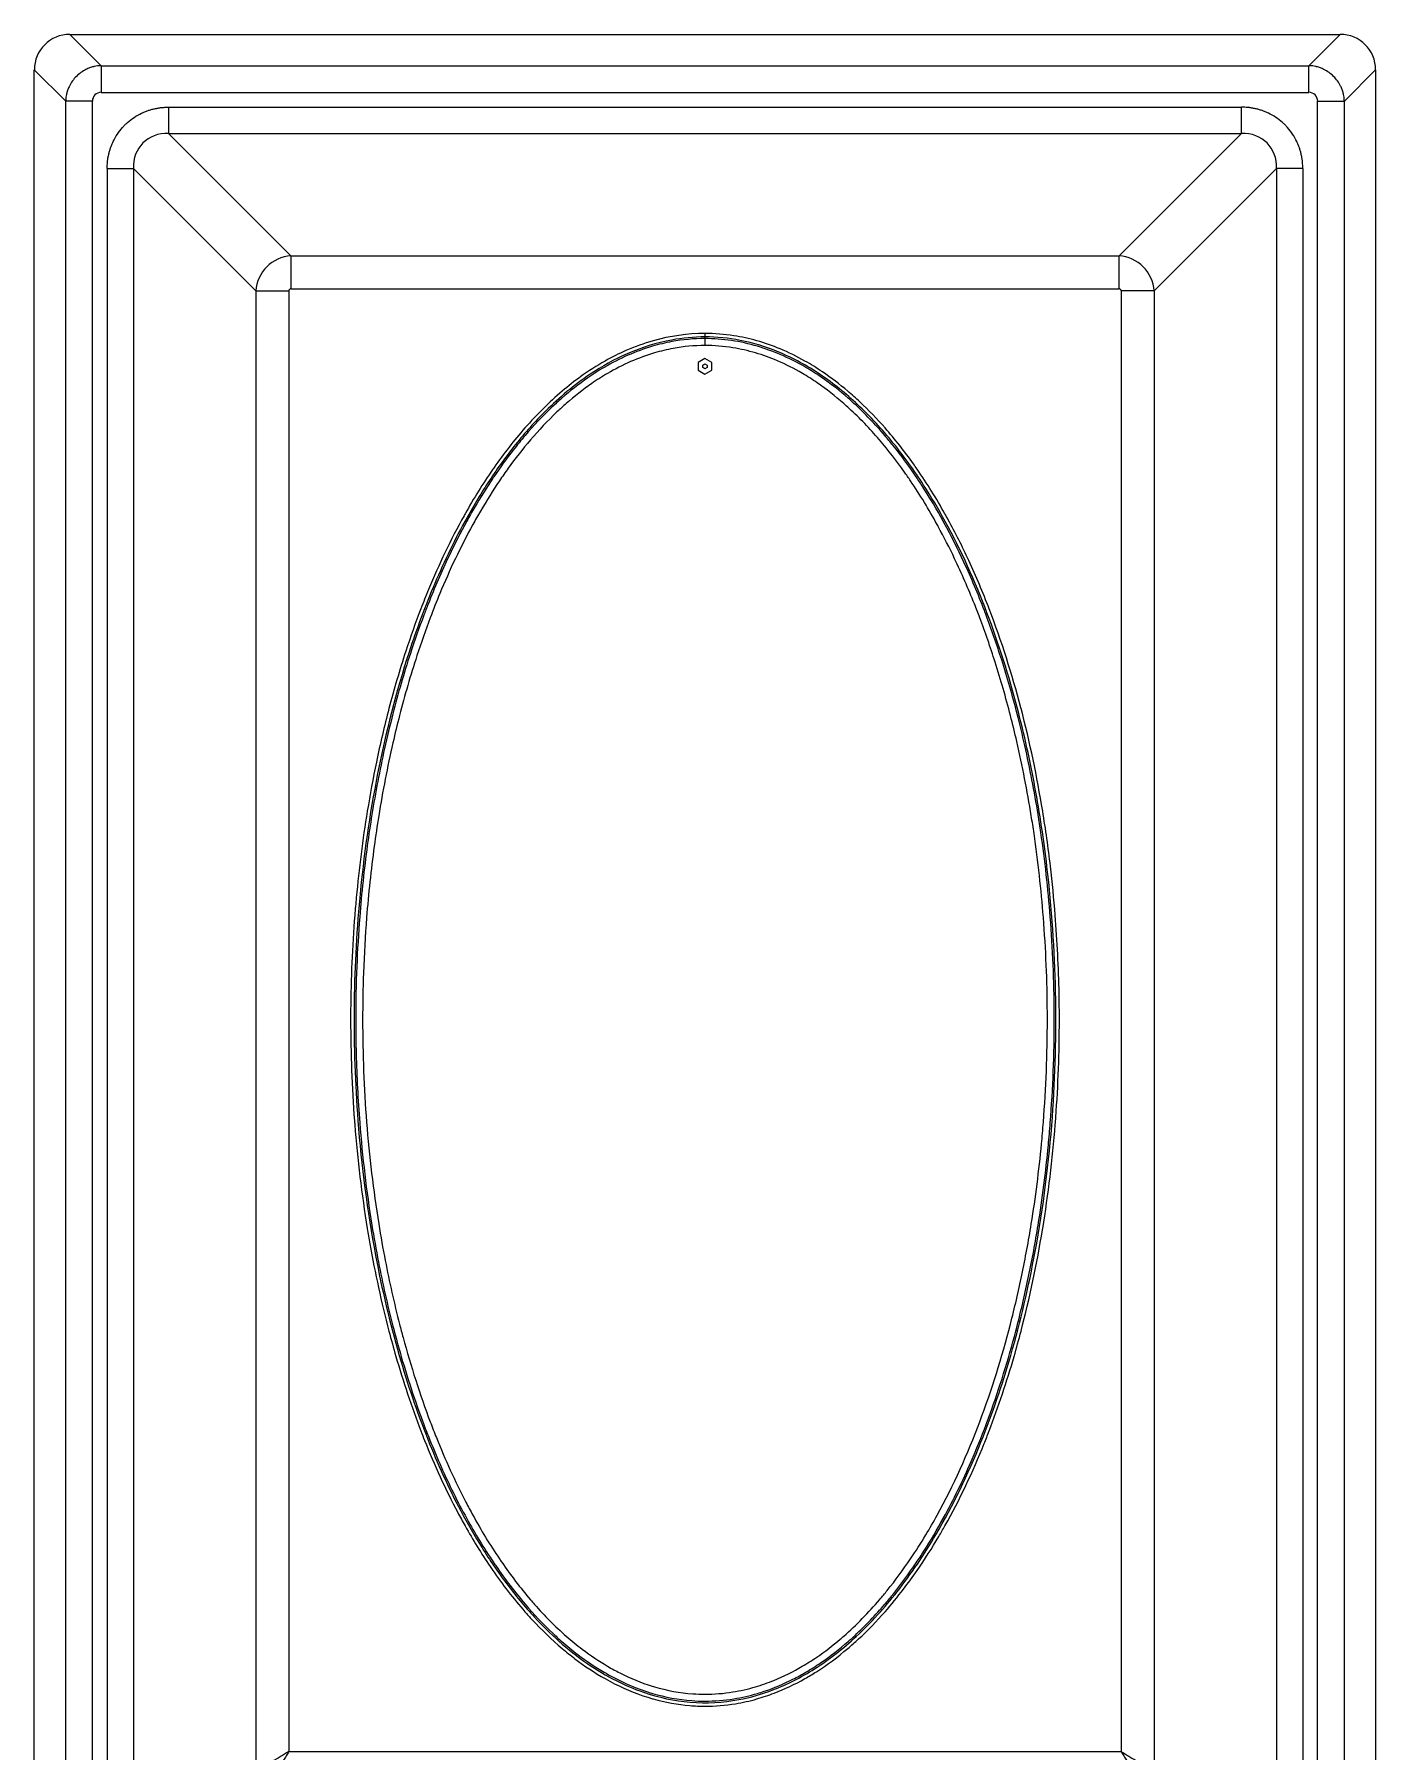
# Model space of a CAD drawing. Header units: millimetres. Extents: x 0 to 1486, y 0 to 1051.
# Drawn here: x 307.04 to 336.74, y 242.99 to 281.01 of the extents above; entities that cross this region are included whole.
import ezdxf

# ---------------------------------------------------------------- set-up
doc = ezdxf.new("R2010")
doc.units = ezdxf.units.MM
doc.header["$LTSCALE"] = 1.25
doc.layers.add('Sichtbare Kanten(DIN)', color=7, linetype='Continuous', lineweight=25, true_color=0x262659)
doc.layers.add('Sichtbare tangentiale Kanten(DIN)', color=7, linetype='Continuous', lineweight=15, true_color=0x1a1a3e)

msp = doc.modelspace()

# ---------------------------------------------------------------- linework, layer by layer
at = {"layer": 'Sichtbare Kanten(DIN)'}
for p, q in [((307.826, 281.008), (335.95, 281.008)), ((307.038, 167.096), (307.038, 280.22)), ((336.738, 280.22), (336.738, 167.096)), ((321.888, 273.831), (321.738, 273.745)), ((322.038, 273.745), (321.888, 273.831)), ((321.738, 273.745), (321.738, 273.572)), ((321.738, 273.572), (321.888, 273.485)), ((321.838, 273.687), (321.888, 273.716)), ((321.838, 273.629), (321.838, 273.687)), ((321.888, 273.6), (321.838, 273.629)), ((321.888, 273.716), (321.938, 273.687)), ((321.938, 273.629), (321.888, 273.6)), ((321.888, 273.485), (322.038, 273.572)), ((321.938, 273.687), (321.938, 273.629)), ((322.038, 273.572), (322.038, 273.745))]:
    msp.add_line(p, q, dxfattribs=at)
for centre, major_axis in [((307.851, 280.196), (-0.583, 0.583)), ((335.926, 280.196), (0.583, 0.583))]:
    msp.add_ellipse(centre, major_axis=major_axis, ratio=0.970288, start_param=5.512866, end_param=7.053504, dxfattribs=at)
at = {"layer": 'Sichtbare tangentiale Kanten(DIN)'}
for p, q in [((307.826, 281.008), (308.52, 280.314)), ((335.95, 281.008), (335.257, 280.314)), ((308.52, 280.314), (308.52, 279.724)), ((308.52, 280.314), (335.257, 280.314)), ((335.257, 279.724), (335.257, 280.314)), ((307.038, 280.22), (307.732, 279.527)), ((336.738, 280.22), (336.045, 279.527)), ((307.732, 167.79), (307.732, 279.527)), ((308.323, 279.527), (307.732, 279.527)), ((308.323, 167.79), (308.323, 279.527)), ((308.52, 279.724), (335.257, 279.724)), ((335.454, 167.79), (335.454, 279.527)), ((335.454, 279.527), (336.045, 279.527)), ((336.045, 167.79), (336.045, 279.527)), ((310.009, 279.396), (310.009, 278.814)), ((310.009, 279.396), (333.767, 279.396)), ((333.767, 278.814), (333.767, 279.396)), ((310.009, 278.814), (333.767, 278.814)), ((310.009, 278.814), (312.721, 276.102)), ((333.767, 278.814), (331.056, 276.102)), ((308.651, 278.037), (309.233, 278.037)), ((308.651, 278.037), (308.651, 241.956)), ((309.233, 278.037), (309.233, 241.956)), ((309.233, 278.037), (311.945, 275.326)), ((334.544, 278.037), (331.832, 275.326)), ((335.126, 278.037), (334.544, 278.037)), ((334.544, 278.037), (334.544, 241.956)), ((335.126, 278.037), (335.126, 241.956)), ((312.721, 276.102), (331.056, 276.102)), ((312.721, 276.102), (312.721, 275.374)), ((331.056, 275.374), (331.056, 276.102)), ((311.945, 275.326), (311.945, 242.538)), ((311.945, 275.326), (312.672, 275.326)), ((312.672, 275.326), (312.672, 242.986)), ((312.721, 275.374), (331.056, 275.374)), ((331.832, 275.326), (331.104, 275.326)), ((331.104, 275.326), (331.104, 242.986)), ((331.832, 275.326), (331.832, 242.538)), ((321.888, 274.385), (321.888, 274.309)), ((321.888, 274.309), (321.888, 274.273)), ((321.888, 274.273), (321.888, 274.119)), ((312.672, 242.986), (331.104, 242.986))]:
    msp.add_line(p, q, dxfattribs=at)
for centre, major_axis, ratio, start_param, end_param in [((308.526, 279.521), (0.146, -0.146), 0.970883, 2.370846, 3.912339), ((335.251, 279.521), (0.146, 0.146), 0.970883, 5.512439, 7.053932), ((310.093, 277.953), (-0.65, 0.65), 0.870843, 5.527084, 7.039287), ((333.683, 277.953), (0.65, 0.65), 0.870843, 5.527084, 7.039287), ((312.724, 275.323), (0.566, 0.566), 0.950188, 0.814511, 2.327081), ((331.053, 275.323), (-0.566, 0.566), 0.950188, 3.956104, 5.468674), ((312.724, 275.323), (-0.0375, 0.0375), 0.943242, 5.526901, 7.03947), ((331.053, 275.323), (0.0375, 0.0375), 0.943242, 5.526901, 7.03947)]:
    msp.add_ellipse(centre, major_axis=major_axis, ratio=ratio, start_param=start_param, end_param=end_param, dxfattribs=at)
for points, knots in [([(308.52, 280.314), (308.491, 280.314), (308.462, 280.312), (308.433, 280.308), (308.411, 280.305), (308.389, 280.301), (308.368, 280.296), (308.361, 280.295), (308.354, 280.293), (308.347, 280.291), (308.318, 280.284), (308.29, 280.276), (308.263, 280.266), (308.249, 280.261), (308.235, 280.255), (308.222, 280.25), (308.208, 280.244), (308.195, 280.238), (308.182, 280.231), (308.103, 280.192), (308.031, 280.14), (307.968, 280.078), (307.906, 280.016), (307.854, 279.943), (307.815, 279.864), (307.809, 279.851), (307.803, 279.838), (307.797, 279.825), (307.791, 279.811), (307.786, 279.797), (307.781, 279.784), (307.771, 279.756), (307.762, 279.728), (307.755, 279.7), (307.753, 279.693), (307.752, 279.686), (307.75, 279.678), (307.745, 279.657), (307.742, 279.635), (307.739, 279.614), (307.735, 279.585), (307.733, 279.556), (307.732, 279.527)], [-3.12982, -3.12982, -3.12982, -3.12982, -3.041776, -3.041776, -3.041776, -2.975742, -2.975742, -2.975742, -2.953731, -2.953731, -2.953731, -2.865686, -2.865686, -2.865686, -2.821663, -2.821663, -2.821663, -2.777642, -2.777642, -2.777642, -2.513508, -2.513508, -2.513508, -2.249374, -2.249374, -2.249374, -2.205353, -2.205353, -2.205353, -2.161329, -2.161329, -2.161329, -2.073285, -2.073285, -2.073285, -2.051273, -2.051273, -2.051273, -1.98524, -1.98524, -1.98524, -1.897195, -1.897195, -1.897195, -1.897195]), ([(336.045, 279.527), (336.044, 279.556), (336.042, 279.585), (336.038, 279.614), (336.035, 279.635), (336.031, 279.657), (336.026, 279.678), (336.025, 279.686), (336.023, 279.693), (336.021, 279.7), (336.014, 279.728), (336.006, 279.756), (335.996, 279.784), (335.991, 279.797), (335.985, 279.811), (335.98, 279.825), (335.974, 279.838), (335.968, 279.851), (335.961, 279.864), (335.922, 279.943), (335.87, 280.016), (335.808, 280.078), (335.746, 280.14), (335.673, 280.192), (335.594, 280.231), (335.581, 280.238), (335.568, 280.244), (335.555, 280.25), (335.541, 280.255), (335.528, 280.261), (335.514, 280.266), (335.486, 280.276), (335.458, 280.284), (335.43, 280.291), (335.423, 280.293), (335.416, 280.295), (335.409, 280.296), (335.387, 280.301), (335.366, 280.305), (335.344, 280.308), (335.315, 280.312), (335.286, 280.314), (335.257, 280.314)], [-3.12982, -3.12982, -3.12982, -3.12982, -3.041776, -3.041776, -3.041776, -2.975742, -2.975742, -2.975742, -2.953731, -2.953731, -2.953731, -2.865686, -2.865686, -2.865686, -2.821663, -2.821663, -2.821663, -2.777642, -2.777642, -2.777642, -2.513508, -2.513508, -2.513508, -2.249374, -2.249374, -2.249374, -2.205353, -2.205353, -2.205353, -2.161329, -2.161329, -2.161329, -2.073285, -2.073285, -2.073285, -2.051273, -2.051273, -2.051273, -1.98524, -1.98524, -1.98524, -1.897195, -1.897195, -1.897195, -1.897195]), ([(308.651, 278.037), (308.651, 278.063), (308.651, 278.089), (308.653, 278.115), (308.654, 278.134), (308.655, 278.154), (308.657, 278.173), (308.658, 278.179), (308.658, 278.186), (308.659, 278.192), (308.662, 278.218), (308.665, 278.243), (308.669, 278.269), (308.672, 278.281), (308.674, 278.294), (308.676, 278.307), (308.679, 278.319), (308.681, 278.332), (308.684, 278.344), (308.69, 278.369), (308.696, 278.394), (308.703, 278.419), (308.71, 278.443), (308.717, 278.468), (308.726, 278.492), (308.734, 278.516), (308.743, 278.54), (308.752, 278.563), (308.762, 278.587), (308.772, 278.61), (308.783, 278.633), (308.838, 278.747), (308.908, 278.853), (308.992, 278.948), (309.009, 278.966), (309.026, 278.985), (309.044, 279.003), (309.062, 279.02), (309.08, 279.038), (309.099, 279.054), (309.193, 279.138), (309.299, 279.209), (309.414, 279.263), (309.437, 279.274), (309.46, 279.284), (309.483, 279.294), (309.507, 279.303), (309.531, 279.312), (309.555, 279.321), (309.579, 279.329), (309.603, 279.337), (309.628, 279.343), (309.652, 279.35), (309.677, 279.357), (309.702, 279.362), (309.715, 279.365), (309.727, 279.368), (309.74, 279.37), (309.752, 279.373), (309.765, 279.375), (309.778, 279.377), (309.803, 279.381), (309.829, 279.385), (309.854, 279.387), (309.861, 279.388), (309.867, 279.389), (309.873, 279.389), (309.893, 279.391), (309.912, 279.393), (309.931, 279.394), (309.957, 279.395), (309.983, 279.396), (310.009, 279.396)], [-5.513202, -5.513202, -5.513202, -5.513202, -5.436809, -5.436809, -5.436809, -5.379514, -5.379514, -5.379514, -5.360415, -5.360415, -5.360415, -5.284022, -5.284022, -5.284022, -5.245825, -5.245825, -5.245825, -5.207629, -5.207629, -5.207629, -5.131235, -5.131235, -5.131235, -5.054842, -5.054842, -5.054842, -4.978448, -4.978448, -4.978448, -4.902055, -4.902055, -4.902055, -4.520088, -4.520088, -4.520088, -4.443694, -4.443694, -4.443694, -4.367301, -4.367301, -4.367301, -3.985334, -3.985334, -3.985334, -3.90894, -3.90894, -3.90894, -3.832547, -3.832547, -3.832547, -3.756153, -3.756153, -3.756153, -3.67976, -3.67976, -3.67976, -3.641563, -3.641563, -3.641563, -3.603367, -3.603367, -3.603367, -3.526973, -3.526973, -3.526973, -3.507875, -3.507875, -3.507875, -3.45058, -3.45058, -3.45058, -3.374186, -3.374186, -3.374186, -3.374186]), ([(335.126, 278.037), (335.126, 278.063), (335.125, 278.089), (335.124, 278.115), (335.123, 278.134), (335.121, 278.154), (335.119, 278.173), (335.119, 278.179), (335.118, 278.186), (335.117, 278.192), (335.115, 278.218), (335.111, 278.243), (335.107, 278.269), (335.105, 278.281), (335.103, 278.294), (335.1, 278.307), (335.098, 278.319), (335.095, 278.332), (335.092, 278.344), (335.087, 278.369), (335.081, 278.394), (335.074, 278.419), (335.067, 278.443), (335.059, 278.468), (335.051, 278.492), (335.042, 278.516), (335.034, 278.54), (335.024, 278.563), (335.014, 278.587), (335.004, 278.61), (334.993, 278.633), (334.939, 278.747), (334.868, 278.853), (334.785, 278.948), (334.768, 278.966), (334.751, 278.985), (334.733, 279.003), (334.715, 279.02), (334.697, 279.038), (334.678, 279.054), (334.584, 279.138), (334.477, 279.209), (334.363, 279.263), (334.34, 279.274), (334.317, 279.284), (334.293, 279.294), (334.27, 279.303), (334.246, 279.312), (334.222, 279.321), (334.198, 279.329), (334.173, 279.337), (334.149, 279.343), (334.124, 279.35), (334.099, 279.357), (334.074, 279.362), (334.062, 279.365), (334.049, 279.368), (334.037, 279.37), (334.024, 279.373), (334.011, 279.375), (333.999, 279.377), (333.973, 279.381), (333.948, 279.385), (333.922, 279.387), (333.916, 279.388), (333.909, 279.389), (333.903, 279.389), (333.884, 279.391), (333.864, 279.393), (333.845, 279.394), (333.819, 279.395), (333.793, 279.396), (333.767, 279.396)], [-5.513202, -5.513202, -5.513202, -5.513202, -5.436809, -5.436809, -5.436809, -5.379514, -5.379514, -5.379514, -5.360415, -5.360415, -5.360415, -5.284022, -5.284022, -5.284022, -5.245825, -5.245825, -5.245825, -5.207629, -5.207629, -5.207629, -5.131235, -5.131235, -5.131235, -5.054842, -5.054842, -5.054842, -4.978448, -4.978448, -4.978448, -4.902055, -4.902055, -4.902055, -4.520088, -4.520088, -4.520088, -4.443694, -4.443694, -4.443694, -4.367301, -4.367301, -4.367301, -3.985334, -3.985334, -3.985334, -3.90894, -3.90894, -3.90894, -3.832547, -3.832547, -3.832547, -3.756153, -3.756153, -3.756153, -3.67976, -3.67976, -3.67976, -3.641563, -3.641563, -3.641563, -3.603367, -3.603367, -3.603367, -3.526973, -3.526973, -3.526973, -3.507875, -3.507875, -3.507875, -3.45058, -3.45058, -3.45058, -3.374186, -3.374186, -3.374186, -3.374186]), ([(321.888, 274.385), (322.101, 274.385), (322.315, 274.368), (322.525, 274.335), (322.697, 274.308), (322.867, 274.271), (323.034, 274.224), (323.21, 274.174), (323.382, 274.114), (323.551, 274.044), (323.74, 273.965), (323.923, 273.875), (324.101, 273.775), (324.233, 273.7), (324.363, 273.62), (324.489, 273.535), (324.683, 273.403), (324.87, 273.26), (325.049, 273.109), (325.141, 273.031), (325.23, 272.951), (325.317, 272.87), (325.512, 272.687), (325.698, 272.495), (325.874, 272.294), (326.098, 272.04), (326.307, 271.774), (326.503, 271.498), (326.531, 271.458), (326.559, 271.418), (326.587, 271.378), (326.807, 271.06), (327.011, 270.731), (327.2, 270.394), (327.225, 270.35), (327.25, 270.306), (327.274, 270.262), (327.435, 269.967), (327.586, 269.666), (327.728, 269.361), (327.891, 269.008), (328.042, 268.65), (328.181, 268.287), (328.456, 267.572), (328.687, 266.84), (328.881, 266.1), (328.883, 266.094), (328.884, 266.088), (328.886, 266.082), (329.082, 265.333), (329.24, 264.575), (329.365, 263.811), (329.432, 263.406), (329.489, 262.999), (329.537, 262.591), (329.579, 262.231), (329.615, 261.869), (329.643, 261.507), (329.689, 260.928), (329.718, 260.347), (329.729, 259.766), (329.733, 259.573), (329.735, 259.381), (329.735, 259.189), (329.735, 258.468), (329.709, 257.748), (329.656, 257.03), (329.652, 256.977), (329.648, 256.923), (329.644, 256.87), (329.582, 256.099), (329.49, 255.33), (329.365, 254.566), (329.364, 254.558), (329.363, 254.55), (329.361, 254.543), (329.237, 253.787), (329.08, 253.036), (328.886, 252.296), (328.837, 252.109), (328.786, 251.923), (328.733, 251.738), (328.571, 251.18), (328.388, 250.628), (328.179, 250.086), (328.144, 249.993), (328.107, 249.9), (328.07, 249.807), (327.818, 249.182), (327.531, 248.571), (327.201, 247.983), (327.156, 247.905), (327.111, 247.827), (327.066, 247.749), (326.915, 247.494), (326.756, 247.243), (326.587, 246.999), (326.489, 246.858), (326.387, 246.718), (326.283, 246.582), (326.152, 246.411), (326.016, 246.245), (325.874, 246.083), (325.689, 245.873), (325.495, 245.671), (325.289, 245.481), (325.211, 245.409), (325.131, 245.338), (325.049, 245.269), (324.829, 245.083), (324.597, 244.91), (324.354, 244.755), (324.271, 244.702), (324.186, 244.651), (324.101, 244.603), (323.882, 244.479), (323.654, 244.371), (323.419, 244.281), (323.293, 244.233), (323.164, 244.19), (323.034, 244.153), (322.879, 244.109), (322.721, 244.074), (322.563, 244.048), (322.34, 244.011), (322.114, 243.992), (321.888, 243.992), (321.777, 243.992), (321.666, 243.997), (321.555, 244.006), (321.281, 244.028), (321.008, 244.078), (320.743, 244.153), (320.738, 244.154), (320.734, 244.156), (320.729, 244.157), (320.437, 244.24), (320.154, 244.354), (319.883, 244.491), (319.813, 244.527), (319.744, 244.564), (319.676, 244.603), (319.444, 244.734), (319.221, 244.882), (319.009, 245.043), (318.913, 245.116), (318.819, 245.191), (318.727, 245.269), (318.492, 245.468), (318.27, 245.683), (318.06, 245.908), (318.007, 245.966), (317.954, 246.024), (317.902, 246.083), (317.647, 246.374), (317.41, 246.681), (317.19, 246.999), (317.17, 247.028), (317.15, 247.057), (317.131, 247.086), (316.933, 247.377), (316.748, 247.677), (316.576, 247.983), (316.52, 248.082), (316.466, 248.181), (316.413, 248.281), (316.138, 248.799), (315.895, 249.333), (315.679, 249.878), (315.651, 249.947), (315.624, 250.016), (315.597, 250.086), (315.389, 250.628), (315.205, 251.18), (315.044, 251.738), (314.99, 251.923), (314.939, 252.109), (314.89, 252.296), (314.723, 252.935), (314.583, 253.581), (314.468, 254.232), (314.448, 254.343), (314.429, 254.455), (314.411, 254.566), (314.286, 255.33), (314.194, 256.099), (314.133, 256.87), (314.131, 256.898), (314.128, 256.927), (314.126, 256.955), (314.07, 257.698), (314.042, 258.443), (314.042, 259.189), (314.042, 259.26), (314.042, 259.33), (314.042, 259.401), (314.047, 260.104), (314.077, 260.807), (314.133, 261.507), (314.143, 261.638), (314.154, 261.768), (314.167, 261.898), (314.226, 262.538), (314.307, 263.177), (314.411, 263.811), (314.471, 264.174), (314.538, 264.537), (314.613, 264.897), (314.696, 265.294), (314.788, 265.689), (314.89, 266.082), (315.002, 266.508), (315.126, 266.932), (315.263, 267.351), (315.366, 267.667), (315.478, 267.981), (315.597, 268.291), (315.652, 268.433), (315.708, 268.574), (315.766, 268.714), (315.997, 269.274), (316.257, 269.821), (316.552, 270.35), (316.56, 270.365), (316.568, 270.379), (316.576, 270.394), (316.766, 270.731), (316.969, 271.06), (317.19, 271.378), (317.199, 271.392), (317.209, 271.406), (317.219, 271.42), (317.431, 271.723), (317.658, 272.016), (317.902, 272.294), (318.031, 272.44), (318.164, 272.582), (318.303, 272.719), (318.439, 272.854), (318.581, 272.984), (318.727, 273.109), (318.859, 273.221), (318.996, 273.328), (319.136, 273.429), (319.31, 273.554), (319.49, 273.67), (319.675, 273.775), (319.825, 273.859), (319.98, 273.937), (320.137, 274.006), (320.334, 274.092), (320.536, 274.165), (320.743, 274.224), (321.115, 274.329), (321.502, 274.385), (321.888, 274.385)], [0, 0, 0, 0, 0.639708, 0.639708, 0.639708, 1.160348, 1.160348, 1.160348, 1.708499, 1.708499, 1.708499, 2.321068, 2.321068, 2.321068, 2.777127, 2.777127, 2.777127, 3.481707, 3.481707, 3.481707, 3.840961, 3.840961, 3.840961, 4.642216, 4.642216, 4.642216, 5.656868, 5.656868, 5.656868, 5.802986, 5.802986, 5.802986, 6.963587, 6.963587, 6.963587, 7.114552, 7.114552, 7.114552, 8.124051, 8.124051, 8.124051, 9.289556, 9.289556, 9.289556, 11.587453, 11.587453, 11.587453, 11.605982, 11.605982, 11.605982, 13.927144, 13.927144, 13.927144, 15.159529, 15.159529, 15.159529, 16.248341, 16.248341, 16.248341, 17.992352, 17.992352, 17.992352, 18.569576, 18.569576, 18.569576, 20.730291, 20.730291, 20.730291, 20.890769, 20.890769, 20.890769, 23.211965, 23.211965, 23.211965, 23.235727, 23.235727, 23.235727, 25.53318, 25.53318, 25.53318, 26.112017, 26.112017, 26.112017, 27.854377, 27.854377, 27.854377, 28.153739, 28.153739, 28.153739, 30.175566, 30.175566, 30.175566, 30.445968, 30.445968, 30.445968, 31.33622, 31.33622, 31.33622, 31.85246, 31.85246, 31.85246, 32.496894, 32.496894, 32.496894, 33.336993, 33.336993, 33.336993, 33.657412, 33.657412, 33.657412, 34.522413, 34.522413, 34.522413, 34.818036, 34.818036, 34.818036, 35.57249, 35.57249, 35.57249, 35.978641, 35.978641, 35.978641, 36.46173, 36.46173, 36.46173, 37.139135, 37.139135, 37.139135, 37.472442, 37.472442, 37.472442, 38.299742, 38.299742, 38.299742, 38.313597, 38.313597, 38.313597, 39.224503, 39.224503, 39.224503, 39.460285, 39.460285, 39.460285, 40.259784, 40.259784, 40.259784, 40.620853, 40.620853, 40.620853, 41.545701, 41.545701, 41.545701, 41.781511, 41.781511, 41.781511, 42.942132, 42.942132, 42.942132, 43.047049, 43.047049, 43.047049, 44.102719, 44.102719, 44.102719, 44.442229, 44.442229, 44.442229, 46.200033, 46.200033, 46.200033, 46.423921, 46.423921, 46.423921, 48.166433, 48.166433, 48.166433, 48.745108, 48.745108, 48.745108, 50.727284, 50.727284, 50.727284, 51.066318, 51.066318, 51.066318, 53.387519, 53.387519, 53.387519, 53.473034, 53.473034, 53.473034, 55.708716, 55.708716, 55.708716, 55.921312, 55.921312, 55.921312, 58.029915, 58.029915, 58.029915, 58.421576, 58.421576, 58.421576, 60.351166, 60.351166, 60.351166, 61.455449, 61.455449, 61.455449, 62.672368, 62.672368, 62.672368, 63.995258, 63.995258, 63.995258, 64.993535, 64.993535, 64.993535, 65.448701, 65.448701, 65.448701, 67.264643, 67.264643, 67.264643, 67.314699, 67.314699, 67.314699, 68.475297, 68.475297, 68.475297, 68.525889, 68.525889, 68.525889, 69.636002, 69.636002, 69.636002, 70.220476, 70.220476, 70.220476, 70.796631, 70.796631, 70.796631, 71.316647, 71.316647, 71.316647, 71.957253, 71.957253, 71.957253, 72.473802, 72.473802, 72.473802, 73.117889, 73.117889, 73.117889, 74.278288, 74.278288, 74.278288, 74.278288]), ([(321.888, 274.309), (322.15, 274.309), (322.709, 274.253), (323.583, 273.983), (324.462, 273.499), (325.311, 272.808), (326.071, 271.98), (326.702, 271.097), (327.435, 269.861), (328.172, 268.217), (328.797, 266.232), (329.215, 264.346), (329.529, 262.256), (329.695, 259.812), (329.622, 256.957), (329.282, 254.26), (328.724, 251.854), (328.007, 249.743), (327.164, 247.98), (326.206, 246.551), (325.301, 245.548), (324.369, 244.814), (323.48, 244.355), (322.547, 244.087), (321.565, 244.033), (320.644, 244.233), (319.89, 244.556), (319.26, 244.935), (318.658, 245.411), (318.054, 246.006), (317.485, 246.695), (316.944, 247.489), (316.339, 248.543), (315.695, 249.959), (315.056, 251.849), (314.505, 254.205), (314.174, 256.774), (314.085, 259.427), (314.213, 261.998), (314.59, 264.65), (315.182, 266.975), (315.883, 268.861), (316.494, 270.128), (317.11, 271.147), (317.683, 271.942), (318.408, 272.754), (319.233, 273.447), (320.183, 273.98), (321.051, 274.253), (321.641, 274.309), (321.888, 274.309)], [0, 0, 0, 0, 0.801473, 1.708499, 2.777127, 3.840961, 5.018658, 6.172353, 7.114552, 9.351003, 11.587453, 13.373491, 15.159529, 17.94491, 20.730291, 23.740723, 26.112017, 28.153739, 30.445968, 31.987116, 33.336993, 34.522413, 35.57249, 36.368743, 37.472442, 38.554664, 39.224503, 39.965544, 40.78815, 41.545701, 42.532728, 43.487478, 44.442229, 46.200033, 48.166433, 50.445565, 53.473034, 55.947305, 58.421576, 61.208417, 63.995258, 65.629951, 67.264643, 68.228999, 69.222094, 70.220476, 71.519846, 72.473802, 73.523577, 74.278288, 74.278288, 74.278288, 74.278288]), ([(321.888, 274.273), (322.281, 274.273), (322.674, 274.212), (323.05, 274.102), (323.22, 274.052), (323.387, 273.991), (323.55, 273.922), (323.746, 273.838), (323.937, 273.741), (324.121, 273.634), (324.236, 273.566), (324.349, 273.494), (324.459, 273.419), (324.669, 273.275), (324.87, 273.117), (325.061, 272.95), (325.103, 272.913), (325.146, 272.875), (325.187, 272.837), (325.43, 272.614), (325.658, 272.376), (325.871, 272.126), (325.932, 272.055), (325.992, 271.983), (326.051, 271.91), (326.233, 271.683), (326.404, 271.449), (326.566, 271.209), (326.616, 271.135), (326.665, 271.06), (326.714, 270.985), (326.872, 270.738), (327.022, 270.485), (327.164, 270.228), (327.171, 270.215), (327.178, 270.202), (327.186, 270.188), (327.341, 269.904), (327.486, 269.614), (327.622, 269.321), (327.786, 268.969), (327.936, 268.612), (328.075, 268.25), (328.088, 268.216), (328.101, 268.181), (328.114, 268.146), (328.238, 267.819), (328.352, 267.489), (328.458, 267.156), (328.583, 266.763), (328.697, 266.366), (328.8, 265.967), (328.86, 265.733), (328.916, 265.498), (328.969, 265.262), (329.083, 264.755), (329.181, 264.245), (329.264, 263.732), (329.285, 263.6), (329.306, 263.468), (329.325, 263.335), (329.416, 262.715), (329.485, 262.092), (329.534, 261.467), (329.589, 260.762), (329.618, 260.054), (329.622, 259.347), (329.622, 259.294), (329.622, 259.241), (329.622, 259.189), (329.622, 258.428), (329.593, 257.668), (329.534, 256.91), (329.521, 256.745), (329.506, 256.579), (329.491, 256.413), (329.434, 255.822), (329.359, 255.232), (329.264, 254.645), (329.203, 254.265), (329.133, 253.885), (329.054, 253.508), (328.978, 253.14), (328.893, 252.774), (328.8, 252.41), (328.638, 251.782), (328.45, 251.159), (328.231, 250.548), (328.193, 250.442), (328.154, 250.336), (328.114, 250.231), (328.01, 249.955), (327.899, 249.681), (327.781, 249.409), (327.596, 248.985), (327.394, 248.567), (327.17, 248.161), (327.168, 248.157), (327.166, 248.153), (327.164, 248.149), (327.028, 247.902), (326.885, 247.66), (326.733, 247.422), (326.678, 247.337), (326.623, 247.252), (326.566, 247.169), (326.402, 246.926), (326.228, 246.689), (326.044, 246.459), (325.987, 246.389), (325.929, 246.32), (325.871, 246.251), (325.664, 246.009), (325.444, 245.778), (325.21, 245.561), (325.161, 245.516), (325.111, 245.471), (325.061, 245.427), (324.866, 245.257), (324.662, 245.098), (324.448, 244.952), (324.341, 244.879), (324.232, 244.81), (324.121, 244.744), (324.027, 244.69), (323.932, 244.638), (323.836, 244.589), (323.63, 244.485), (323.418, 244.395), (323.199, 244.322), (323.15, 244.305), (323.1, 244.29), (323.05, 244.275), (322.878, 244.224), (322.703, 244.184), (322.526, 244.156), (322.315, 244.122), (322.102, 244.105), (321.888, 244.105), (321.79, 244.105), (321.691, 244.108), (321.593, 244.116), (321.299, 244.138), (321.008, 244.192), (320.726, 244.275), (320.71, 244.28), (320.693, 244.285), (320.677, 244.29), (320.339, 244.394), (320.015, 244.539), (319.71, 244.713), (319.692, 244.723), (319.674, 244.734), (319.656, 244.744), (319.455, 244.862), (319.263, 244.992), (319.078, 245.132), (318.954, 245.226), (318.833, 245.325), (318.716, 245.427), (318.648, 245.486), (318.582, 245.547), (318.516, 245.608), (318.301, 245.811), (318.098, 246.026), (317.907, 246.25), (317.676, 246.52), (317.462, 246.802), (317.262, 247.093), (317.245, 247.118), (317.227, 247.143), (317.21, 247.169), (317.101, 247.33), (316.996, 247.495), (316.894, 247.662), (316.797, 247.822), (316.703, 247.985), (316.613, 248.149), (316.51, 248.335), (316.412, 248.523), (316.318, 248.713), (316.129, 249.096), (315.957, 249.486), (315.798, 249.881), (315.752, 249.997), (315.706, 250.114), (315.662, 250.231), (315.464, 250.756), (315.289, 251.289), (315.135, 251.828), (315.08, 252.021), (315.027, 252.215), (314.977, 252.41), (314.856, 252.879), (314.75, 253.352), (314.658, 253.827), (314.605, 254.099), (314.556, 254.372), (314.512, 254.645), (314.391, 255.396), (314.302, 256.152), (314.242, 256.91), (314.222, 257.166), (314.206, 257.423), (314.193, 257.679), (314.167, 258.182), (314.154, 258.685), (314.154, 259.189), (314.154, 259.582), (314.162, 259.976), (314.178, 260.37), (314.192, 260.736), (314.214, 261.102), (314.243, 261.467), (314.284, 261.997), (314.34, 262.525), (314.411, 263.051), (314.442, 263.279), (314.476, 263.506), (314.512, 263.732), (314.592, 264.223), (314.685, 264.711), (314.792, 265.196), (314.85, 265.454), (314.911, 265.711), (314.977, 265.967), (315.092, 266.415), (315.221, 266.86), (315.365, 267.3), (315.457, 267.584), (315.556, 267.866), (315.662, 268.146), (315.693, 268.229), (315.725, 268.311), (315.758, 268.394), (315.9, 268.754), (316.053, 269.111), (316.22, 269.462), (316.344, 269.721), (316.474, 269.977), (316.613, 270.228), (316.669, 270.33), (316.726, 270.431), (316.785, 270.532), (316.914, 270.752), (317.049, 270.969), (317.192, 271.182), (317.198, 271.191), (317.204, 271.2), (317.21, 271.209), (317.347, 271.412), (317.491, 271.611), (317.643, 271.805), (317.728, 271.914), (317.815, 272.021), (317.905, 272.127), (318.094, 272.347), (318.293, 272.558), (318.504, 272.758), (318.574, 272.823), (318.644, 272.888), (318.716, 272.95), (318.899, 273.111), (319.091, 273.262), (319.292, 273.401), (319.41, 273.483), (319.531, 273.561), (319.655, 273.634), (319.825, 273.733), (320, 273.823), (320.18, 273.902), (320.357, 273.98), (320.54, 274.047), (320.726, 274.102), (320.867, 274.143), (321.01, 274.178), (321.154, 274.204), (321.396, 274.249), (321.642, 274.273), (321.888, 274.273)], [0, 0, 0, 0, 1.13436, 1.13436, 1.13436, 1.648132, 1.648132, 1.648132, 2.268893, 2.268893, 2.268893, 2.658644, 2.658644, 2.658644, 3.403508, 3.403508, 3.403508, 3.570243, 3.570243, 3.570243, 4.538009, 4.538009, 4.538009, 4.814995, 4.814995, 4.814995, 5.672522, 5.672522, 5.672522, 5.936787, 5.936787, 5.936787, 6.807049, 6.807049, 6.807049, 6.85221, 6.85221, 6.85221, 7.813767, 7.813767, 7.813767, 8.965202, 8.965202, 8.965202, 9.076064, 9.076064, 9.076064, 10.116636, 10.116636, 10.116636, 11.345066, 11.345066, 11.345066, 12.065149, 12.065149, 12.065149, 13.614093, 13.614093, 13.614093, 14.013663, 14.013663, 14.013663, 15.88308, 15.88308, 15.88308, 17.995019, 17.995019, 17.995019, 18.152131, 18.152131, 18.152131, 20.421151, 20.421151, 20.421151, 20.917399, 20.917399, 20.917399, 22.690238, 22.690238, 22.690238, 23.83978, 23.83978, 23.83978, 24.959232, 24.959232, 24.959232, 26.893631, 26.893631, 26.893631, 27.228211, 27.228211, 27.228211, 28.107348, 28.107348, 28.107348, 29.483886, 29.483886, 29.483886, 29.497213, 29.497213, 29.497213, 30.332062, 30.332062, 30.332062, 30.631736, 30.631736, 30.631736, 31.500075, 31.500075, 31.500075, 31.766262, 31.766262, 31.766262, 32.704434, 32.704434, 32.704434, 32.900755, 32.900755, 32.900755, 33.658217, 33.658217, 33.658217, 34.035302, 34.035302, 34.035302, 34.350766, 34.350766, 34.350766, 35.019428, 35.019428, 35.019428, 35.169775, 35.169775, 35.169775, 35.688089, 35.688089, 35.688089, 36.304253, 36.304253, 36.304253, 36.588432, 36.588432, 36.588432, 37.438768, 37.438768, 37.438768, 37.488776, 37.488776, 37.488776, 38.512582, 38.512582, 38.512582, 38.573276, 38.573276, 38.573276, 39.250927, 39.250927, 39.250927, 39.707763, 39.707763, 39.707763, 39.971507, 39.971507, 39.971507, 40.840853, 40.840853, 40.840853, 41.886498, 41.886498, 41.886498, 41.976802, 41.976802, 41.976802, 42.555048, 42.555048, 42.555048, 43.111289, 43.111289, 43.111289, 43.74126, 43.74126, 43.74126, 45.007841, 45.007841, 45.007841, 45.380295, 45.380295, 45.380295, 47.050279, 47.050279, 47.050279, 47.649332, 47.649332, 47.649332, 49.092716, 49.092716, 49.092716, 49.918292, 49.918292, 49.918292, 52.18734, 52.18734, 52.18734, 52.954306, 52.954306, 52.954306, 54.456398, 54.456398, 54.456398, 55.632024, 55.632024, 55.632024, 56.72542, 56.72542, 56.72542, 58.309742, 58.309742, 58.309742, 58.994445, 58.994445, 58.994445, 60.475949, 60.475949, 60.475949, 61.263459, 61.263459, 61.263459, 62.642156, 62.642156, 62.642156, 63.532468, 63.532468, 63.532468, 63.795658, 63.795658, 63.795658, 64.94916, 64.94916, 64.94916, 65.801482, 65.801482, 65.801482, 66.146102, 66.146102, 66.146102, 66.904062, 66.904062, 66.904062, 66.935983, 66.935983, 66.935983, 67.662022, 67.662022, 67.662022, 68.070543, 68.070543, 68.070543, 68.924954, 68.924954, 68.924954, 69.205049, 69.205049, 69.205049, 69.919449, 69.919449, 69.919449, 70.33964, 70.33964, 70.33964, 70.911285, 70.911285, 70.911285, 71.474241, 71.474241, 71.474241, 71.898749, 71.898749, 71.898749, 72.608523, 72.608523, 72.608523, 72.608523]), ([(321.888, 274.119), (322.095, 274.119), (322.302, 274.102), (322.506, 274.069), (322.675, 274.042), (322.843, 274.004), (323.007, 273.955), (323.171, 273.907), (323.332, 273.848), (323.49, 273.781), (323.68, 273.7), (323.865, 273.606), (324.044, 273.501), (324.156, 273.436), (324.265, 273.366), (324.372, 273.293), (324.577, 273.152), (324.773, 272.998), (324.96, 272.835), (325.002, 272.798), (325.043, 272.761), (325.084, 272.724), (325.318, 272.509), (325.538, 272.279), (325.745, 272.038), (325.748, 272.035), (325.751, 272.031), (325.755, 272.027), (325.949, 271.8), (326.132, 271.562), (326.305, 271.318), (326.35, 271.253), (326.395, 271.189), (326.439, 271.123), (326.651, 270.81), (326.847, 270.486), (327.03, 270.155), (327.037, 270.141), (327.044, 270.128), (327.051, 270.115), (327.18, 269.88), (327.301, 269.641), (327.416, 269.399), (327.573, 269.07), (327.718, 268.736), (327.853, 268.397), (327.893, 268.296), (327.932, 268.194), (327.971, 268.092), (328.094, 267.768), (328.207, 267.44), (328.312, 267.109), (328.437, 266.719), (328.549, 266.325), (328.651, 265.929), (328.701, 265.736), (328.748, 265.543), (328.792, 265.35), (328.918, 264.806), (329.024, 264.258), (329.113, 263.708), (329.134, 263.576), (329.154, 263.445), (329.174, 263.313), (329.264, 262.696), (329.333, 262.077), (329.381, 261.456), (329.436, 260.754), (329.465, 260.05), (329.469, 259.346), (329.469, 259.293), (329.469, 259.241), (329.469, 259.189), (329.469, 258.432), (329.44, 257.676), (329.381, 256.922), (329.369, 256.762), (329.355, 256.602), (329.34, 256.442), (329.283, 255.849), (329.208, 255.258), (329.113, 254.669), (329.052, 254.291), (328.982, 253.914), (328.904, 253.539), (328.828, 253.174), (328.744, 252.81), (328.651, 252.449), (328.463, 251.716), (328.238, 250.993), (327.971, 250.285), (327.704, 249.577), (327.394, 248.885), (327.03, 248.223), (326.948, 248.075), (326.864, 247.928), (326.777, 247.783), (326.669, 247.604), (326.557, 247.428), (326.439, 247.254), (326.277, 247.015), (326.106, 246.781), (325.924, 246.556), (325.869, 246.486), (325.812, 246.418), (325.754, 246.351), (325.508, 246.063), (325.244, 245.791), (324.96, 245.542), (324.934, 245.52), (324.908, 245.498), (324.883, 245.476), (324.716, 245.335), (324.542, 245.201), (324.362, 245.078), (324.258, 245.007), (324.152, 244.94), (324.043, 244.876), (323.841, 244.758), (323.631, 244.653), (323.415, 244.565), (323.281, 244.511), (323.145, 244.463), (323.007, 244.422), (322.841, 244.373), (322.672, 244.334), (322.502, 244.307), (322.299, 244.274), (322.094, 244.258), (321.888, 244.258), (321.798, 244.258), (321.709, 244.261), (321.619, 244.267), (321.332, 244.287), (321.046, 244.34), (320.77, 244.422), (320.754, 244.427), (320.738, 244.431), (320.722, 244.436), (320.474, 244.513), (320.233, 244.612), (320.002, 244.729), (319.911, 244.776), (319.821, 244.825), (319.733, 244.876), (319.538, 244.991), (319.351, 245.117), (319.171, 245.254), (319.049, 245.346), (318.931, 245.442), (318.817, 245.542), (318.567, 245.761), (318.333, 245.997), (318.114, 246.245), (318.083, 246.28), (318.052, 246.315), (318.022, 246.351), (317.796, 246.615), (317.585, 246.893), (317.388, 247.18), (317.371, 247.205), (317.354, 247.229), (317.337, 247.254), (317.125, 247.568), (316.929, 247.891), (316.747, 248.223), (316.694, 248.318), (316.643, 248.414), (316.592, 248.511), (316.351, 248.975), (316.135, 249.452), (315.94, 249.938), (315.894, 250.053), (315.849, 250.169), (315.805, 250.285), (315.574, 250.898), (315.375, 251.522), (315.203, 252.154), (315.177, 252.252), (315.151, 252.35), (315.125, 252.449), (315.005, 252.915), (314.9, 253.384), (314.808, 253.857), (314.755, 254.127), (314.707, 254.398), (314.663, 254.669), (314.543, 255.416), (314.454, 256.168), (314.395, 256.922), (314.336, 257.676), (314.307, 258.432), (314.307, 259.189), (314.307, 259.536), (314.313, 259.884), (314.326, 260.232), (314.34, 260.64), (314.363, 261.048), (314.395, 261.455), (314.436, 261.982), (314.492, 262.507), (314.563, 263.031), (314.594, 263.257), (314.627, 263.483), (314.664, 263.708), (314.751, 264.249), (314.855, 264.787), (314.977, 265.321), (315.024, 265.524), (315.073, 265.727), (315.125, 265.929), (315.24, 266.374), (315.368, 266.815), (315.51, 267.252), (315.602, 267.534), (315.701, 267.814), (315.805, 268.092), (315.873, 268.271), (315.943, 268.448), (316.016, 268.625), (316.232, 269.147), (316.475, 269.659), (316.747, 270.155), (316.802, 270.255), (316.859, 270.355), (316.917, 270.454), (317.05, 270.682), (317.19, 270.905), (317.337, 271.123), (317.401, 271.217), (317.466, 271.311), (317.532, 271.403), (317.687, 271.618), (317.85, 271.826), (318.022, 272.027), (318.207, 272.243), (318.403, 272.451), (318.61, 272.647), (318.677, 272.711), (318.746, 272.774), (318.817, 272.835), (318.996, 272.992), (319.183, 273.14), (319.379, 273.275), (319.494, 273.355), (319.612, 273.431), (319.733, 273.501), (319.897, 273.598), (320.067, 273.685), (320.241, 273.762), (320.413, 273.837), (320.59, 273.902), (320.77, 273.955), (320.905, 273.995), (321.043, 274.028), (321.182, 274.054), (321.415, 274.097), (321.652, 274.119), (321.888, 274.119)], [0, 0, 0, 0, 0.620901, 0.620901, 0.620901, 1.134291, 1.134291, 1.134291, 1.648132, 1.648132, 1.648132, 2.268896, 2.268896, 2.268896, 2.658644, 2.658644, 2.658644, 3.403509, 3.403509, 3.403509, 3.570243, 3.570243, 3.570243, 4.522872, 4.522872, 4.522872, 4.538033, 4.538033, 4.538033, 5.435647, 5.435647, 5.435647, 5.672526, 5.672526, 5.672526, 6.807049, 6.807049, 6.807049, 6.85221, 6.85221, 6.85221, 7.65563, 7.65563, 7.65563, 8.748582, 8.748582, 8.748582, 9.07605, 9.07605, 9.07605, 10.116636, 10.116636, 10.116636, 11.345061, 11.345061, 11.345061, 11.940907, 11.940907, 11.940907, 13.614094, 13.614094, 13.614094, 14.013663, 14.013663, 14.013663, 15.883041, 15.883041, 15.883041, 17.995019, 17.995019, 17.995019, 18.152131, 18.152131, 18.152131, 20.421151, 20.421151, 20.421151, 20.902488, 20.902488, 20.902488, 22.690208, 22.690208, 22.690208, 23.83978, 23.83978, 23.83978, 24.959232, 24.959232, 24.959232, 27.228332, 27.228332, 27.228332, 29.497264, 29.497264, 29.497264, 30.004132, 30.004132, 30.004132, 30.631822, 30.631822, 30.631822, 31.500075, 31.500075, 31.500075, 31.766262, 31.766262, 31.766262, 32.900744, 32.900744, 32.900744, 33.002604, 33.002604, 33.002604, 33.658217, 33.658217, 33.658217, 34.035386, 34.035386, 34.035386, 34.737409, 34.737409, 34.737409, 35.169886, 35.169886, 35.169886, 35.688089, 35.688089, 35.688089, 36.304254, 36.304254, 36.304254, 36.573387, 36.573387, 36.573387, 37.438768, 37.438768, 37.438768, 37.488776, 37.488776, 37.488776, 38.267108, 38.267108, 38.267108, 38.573188, 38.573188, 38.573188, 39.250927, 39.250927, 39.250927, 39.707618, 39.707618, 39.707618, 40.702482, 40.702482, 40.702482, 40.842288, 40.842288, 40.842288, 41.886498, 41.886498, 41.886498, 41.976801, 41.976801, 41.976801, 43.111293, 43.111293, 43.111293, 43.438274, 43.438274, 43.438274, 45.007841, 45.007841, 45.007841, 45.380294, 45.380294, 45.380294, 47.344178, 47.344178, 47.344178, 47.649338, 47.649338, 47.649338, 49.092716, 49.092716, 49.092716, 49.918319, 49.918319, 49.918319, 52.187343, 52.187343, 52.187343, 54.456392, 54.456392, 54.456392, 55.49965, 55.49965, 55.49965, 56.725435, 56.725435, 56.725435, 58.309742, 58.309742, 58.309742, 58.994439, 58.994439, 58.994439, 60.637765, 60.637765, 60.637765, 61.26347, 61.26347, 61.26347, 62.642156, 62.642156, 62.642156, 63.532496, 63.532496, 63.532496, 64.10511, 64.10511, 64.10511, 65.801507, 65.801507, 65.801507, 66.146102, 66.146102, 66.146102, 66.936006, 66.936006, 66.936006, 67.277478, 67.277478, 67.277478, 68.070691, 68.070691, 68.070691, 68.924954, 68.924954, 68.924954, 69.205049, 69.205049, 69.205049, 69.919449, 69.919449, 69.919449, 70.339628, 70.339628, 70.339628, 70.911285, 70.911285, 70.911285, 71.474194, 71.474194, 71.474194, 71.898749, 71.898749, 71.898749, 72.608523, 72.608523, 72.608523, 72.608523]), ([(312.672, 242.986), (312.656, 242.976), (312.64, 242.967), (312.625, 242.957), (312.609, 242.948), (312.593, 242.938), (312.577, 242.929), (312.545, 242.91), (312.514, 242.891), (312.482, 242.872), (312.42, 242.835), (312.358, 242.798), (312.299, 242.762), (312.294, 242.759), (312.288, 242.756), (312.283, 242.752), (312.23, 242.72), (312.179, 242.69), (312.132, 242.662), (312.13, 242.66), (312.128, 242.659), (312.125, 242.657), (312.102, 242.644), (312.08, 242.631), (312.06, 242.618), (312.049, 242.612), (312.038, 242.605), (312.028, 242.599), (312.017, 242.593), (312.008, 242.587), (311.999, 242.582)], [0, 0, 0, 0, 0.0582986, 0.0582986, 0.0582986, 0.1166461, 0.1166461, 0.1166461, 0.2333101, 0.2333101, 0.2333101, 0.4661518, 0.4661518, 0.4661518, 0.4879572, 0.4879572, 0.4879572, 0.6992172, 0.6992172, 0.6992172, 0.7101229, 0.7101229, 0.7101229, 0.81566, 0.81566, 0.81566, 0.8738958, 0.8738958, 0.8738958, 0.9322887, 0.9322887, 0.9322887, 0.9322887]), ([(312.672, 242.986), (312.663, 242.97), (312.653, 242.954), (312.644, 242.938), (312.634, 242.922), (312.625, 242.906), (312.615, 242.891), (312.596, 242.859), (312.577, 242.827), (312.558, 242.796), (312.521, 242.734), (312.484, 242.672), (312.449, 242.613), (312.445, 242.608), (312.442, 242.602), (312.439, 242.597), (312.407, 242.544), (312.376, 242.493), (312.348, 242.446), (312.347, 242.444), (312.345, 242.441), (312.344, 242.439), (312.33, 242.416), (312.317, 242.394), (312.305, 242.374), (312.298, 242.362), (312.292, 242.352), (312.285, 242.341), (312.279, 242.331), (312.274, 242.321), (312.268, 242.312)], [0, 0, 0, 0, 0.0582986, 0.0582986, 0.0582986, 0.1166461, 0.1166461, 0.1166461, 0.2333101, 0.2333101, 0.2333101, 0.4661518, 0.4661518, 0.4661518, 0.4879572, 0.4879572, 0.4879572, 0.6992172, 0.6992172, 0.6992172, 0.7101229, 0.7101229, 0.7101229, 0.81566, 0.81566, 0.81566, 0.8738958, 0.8738958, 0.8738958, 0.9322887, 0.9322887, 0.9322887, 0.9322887]), ([(331.104, 242.986), (331.12, 242.976), (331.136, 242.967), (331.152, 242.957), (331.168, 242.948), (331.184, 242.938), (331.2, 242.929), (331.231, 242.91), (331.263, 242.891), (331.294, 242.872), (331.357, 242.835), (331.418, 242.798), (331.477, 242.762), (331.483, 242.759), (331.488, 242.756), (331.494, 242.752), (331.547, 242.72), (331.598, 242.69), (331.644, 242.662), (331.646, 242.66), (331.649, 242.659), (331.651, 242.657), (331.674, 242.644), (331.696, 242.631), (331.717, 242.618), (331.728, 242.612), (331.739, 242.605), (331.749, 242.599), (331.759, 242.593), (331.769, 242.587), (331.778, 242.582)], [0, 0, 0, 0, 0.0582986, 0.0582986, 0.0582986, 0.1166461, 0.1166461, 0.1166461, 0.2333101, 0.2333101, 0.2333101, 0.4661518, 0.4661518, 0.4661518, 0.4879572, 0.4879572, 0.4879572, 0.6992172, 0.6992172, 0.6992172, 0.7101229, 0.7101229, 0.7101229, 0.81566, 0.81566, 0.81566, 0.8738958, 0.8738958, 0.8738958, 0.9322887, 0.9322887, 0.9322887, 0.9322887]), ([(331.104, 242.986), (331.114, 242.97), (331.123, 242.954), (331.133, 242.938), (331.142, 242.922), (331.152, 242.906), (331.161, 242.891), (331.18, 242.859), (331.199, 242.827), (331.218, 242.796), (331.256, 242.734), (331.292, 242.672), (331.328, 242.613), (331.331, 242.608), (331.335, 242.602), (331.338, 242.597), (331.37, 242.544), (331.4, 242.493), (331.428, 242.446), (331.43, 242.444), (331.431, 242.441), (331.433, 242.439), (331.446, 242.416), (331.46, 242.394), (331.472, 242.374), (331.478, 242.362), (331.485, 242.352), (331.491, 242.341), (331.497, 242.331), (331.503, 242.321), (331.508, 242.312)], [0, 0, 0, 0, 0.0582986, 0.0582986, 0.0582986, 0.1166461, 0.1166461, 0.1166461, 0.2333101, 0.2333101, 0.2333101, 0.4661518, 0.4661518, 0.4661518, 0.4879572, 0.4879572, 0.4879572, 0.6992172, 0.6992172, 0.6992172, 0.7101229, 0.7101229, 0.7101229, 0.81566, 0.81566, 0.81566, 0.8738958, 0.8738958, 0.8738958, 0.9322887, 0.9322887, 0.9322887, 0.9322887])]:
    msp.add_open_spline(points, degree=3, knots=knots, dxfattribs=at)

doc.saveas('drawing.dxf')
